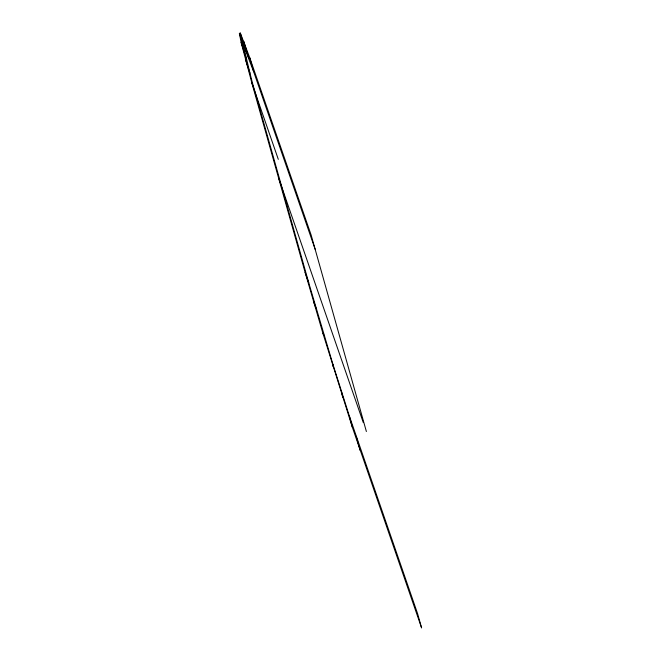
<?xml version="1.0" encoding="UTF-8"?>
<svg xmlns="http://www.w3.org/2000/svg" width="661" height="661" viewBox="0 0 661 661"><rect width="100%" height="100%" fill="white"/><g stroke="black" fill="none" stroke-linecap="round" stroke-linejoin="round"><path stroke-width="0.99" d="M239.389 33.414C246.107 53.136 249.296 73.792 255.567 93.672L308.794 283.007L332.863 364.161L349.429 416.265L417.62 613.747L421.611 627.95L352.33 427.229L322.956 333.466L305.109 272.357L251.874 83.022L241.116 42.362L239.389 33.414L240.315 33.05L249.693 57.581L311.157 235.076L366.384 431.517M244.818 50.988L245.619 50.674L240.282 33.067M322.956 333.466L324.154 335.59M245.619 50.674L253.692 71.776L315.157 249.28M313.413 301.3L315.941 307.91M251.874 83.022L278.306 159.342M278.496 177.685L363.31 422.635M305.109 272.357L308.794 283.007M245.371 59.283L249.965 73.247M241.116 42.362L246.305 58.689M243.835 41.288L248.643 57.763M249.693 57.581L253.692 71.776M356.155 436.252L360.146 450.447M349.429 416.265L352.33 427.229M341.489 391.684L342.745 397.534M332.863 364.161L333.078 366.673"/></g></svg>
